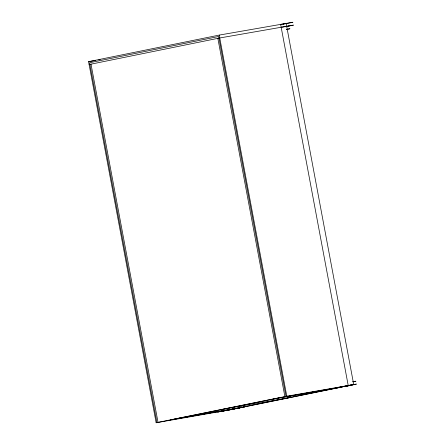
<?xml version="1.0" encoding="UTF-8"?>
<svg xmlns="http://www.w3.org/2000/svg" width="445" height="445" viewBox="0 0 445 445"><rect width="100%" height="100%" fill="white"/><g stroke="black" fill="none" stroke-linecap="round" stroke-linejoin="round"><path stroke-width="0.67" d="M286.157 23.541L285.039 23.83M285.573 26.7L286.691 26.4L281.646 27.178M284.233 24.008L283.226 24.219M347.45 385.915L350.86 385.147L346.694 385.787M349.603 385.542L353.731 384.619L286.157 23.529L280.634 24.392L348.207 385.47L337.321 387.684L349.603 385.542L273.319 398.948M342.722 386.855L229.598 409.889L156.139 422.75L88.566 61.671L219.213 35.094L292.916 22.25L285.429 23.774M89.1 64.542L219.747 37.97L293.455 25.12L285.29 26.783M286.536 29.448L289.934 28.758L286.524 29.353M353.174 381.771L355.9 381.22L352.484 381.816M156.139 422.75L287.197 396.128M174.218 419.173L275.466 398.575M239.321 407.826L340.57 387.228M343.64 386.694L356.434 384.091L284.878 396.562L217.844 38.359M240.294 407.776L244.539 406.914L170.162 419.935M239.838 407.87L230.844 409.572M237.452 408.293L233.892 408.988M233.23 409.161L229.258 409.873M229.436 409.884L224.325 410.83M227.501 410.245L228.791 410.001M226.082 410.462L217.561 412.042L240.728 407.687M223.529 410.935L219.463 411.658M285.301 26.6L289.4 25.882M88.566 61.671L95.391 60.481M98.801 59.886L100.164 59.652M348.207 385.47L353.731 384.608M273.558 398.965L338.667 387.617M223.885 409.066L290.897 397.329L290.652 396.017M176.12 418.784L241.223 407.436L240.979 406.124M219.213 35.094L286.786 396.172M285.968 396.339L218.623 36.496L89.612 62.734L156.957 422.583M91.008 64.158L158.042 422.361"/></g></svg>
